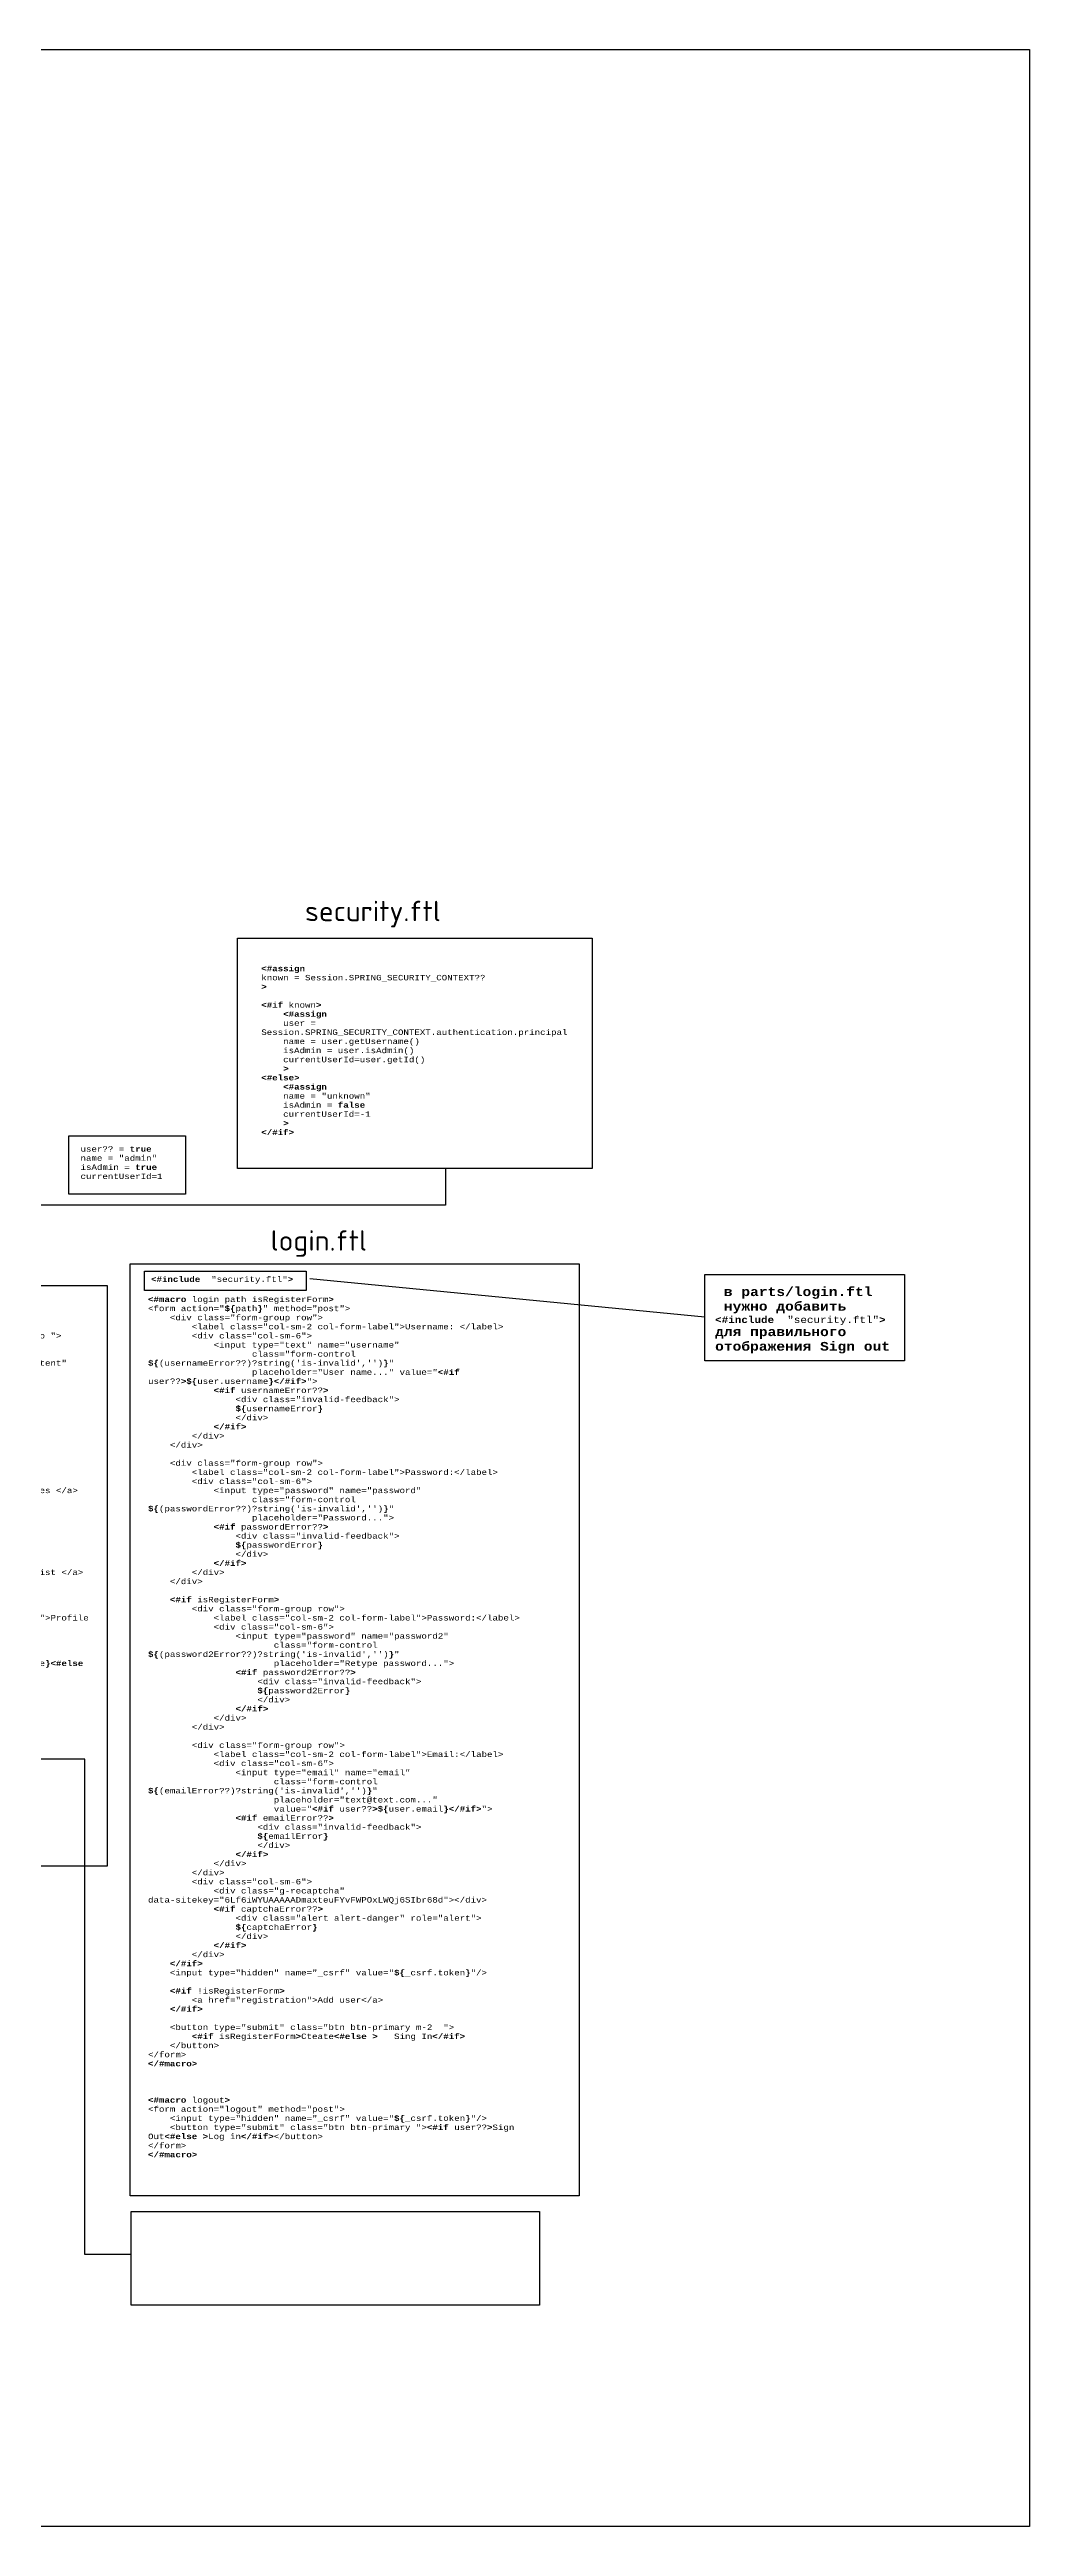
# Model space of a CAD drawing. Header units: millimetres. Extents: x 2495 to 4485, y 2746 to 3935.
# Drawn here: x 4149 to 4485, y 2746 to 3597 of the extents above; entities that cross this region are included whole.
import ezdxf

# ---------------------------------------------------------------- set-up
doc = ezdxf.new("R2010")
doc.units = ezdxf.units.MM
doc.styles.get("Standard").update_dxf_attribs({"font": 'arial.ttf'})

msp = doc.modelspace()

# ---------------------------------------------------------------- linework, layer by layer
at = {"color": 1, "lineweight": 30}
msp.add_line((4373.88, 3161.21), (4238.14, 3174.41), dxfattribs=at)
at = {"color": 4, "lineweight": 30}
msp.add_lwpolyline([(3550.68, 3596.7), (4485.44, 3596.7), (4485.44, 2745.81), (3550.68, 2745.81)], close=True, dxfattribs=at)
at = {"color": 2, "lineweight": 30}
for points in [[(4213.23, 3291.45), (4335.2, 3291.45), (4335.2, 3212.28), (4213.23, 3212.28)], [(4155.25, 3223.54), (4195.34, 3223.54), (4195.34, 3203.51), (4155.25, 3203.51)]]:
    msp.add_lwpolyline(points, close=True, dxfattribs=at)
msp.add_lwpolyline([(4284.74, 3212.28), (4284.74, 3199.75), (4071.55, 3199.75), (4071.55, 3170.08), (4068.53, 3175.63), (4071.55, 3170.08), (4074.88, 3175.36)], dxfattribs=at)
at = {"color": 6, "lineweight": 30}
for points in [[(4176.39, 3179.59), (4330.69, 3179.59), (4330.69, 2859.35), (4176.39, 2859.35)], [(4181.29, 3177), (4236.84, 3177), (4236.84, 3170.42), (4181.29, 3170.42)], [(4176.76, 2853.98), (4317.07, 2853.98), (4317.07, 2821.85), (4176.76, 2821.85)]]:
    msp.add_lwpolyline(points, close=True, dxfattribs=at)
at = {"color": 1, "lineweight": 30}
for points in [[(4373.88, 3175.89), (4442.5, 3175.89), (4442.5, 3146.25), (4373.88, 3146.25)], [(4033.96, 3172.14), (4168.41, 3172.14), (4168.41, 2972.68), (4033.96, 2972.68)]]:
    msp.add_lwpolyline(points, close=True, dxfattribs=at)
at = {"color": 6, "lineweight": 30}
msp.add_lwpolyline([(4176.76, 2839.23), (4160.79, 2839.23), (4160.79, 3009.39), (4160.79, 3009.39), (4160.79, 3009.39), (4094.58, 3009.39), (4103.69, 3011.49), (4094.58, 3009.39), (4103.15, 3006.91)], dxfattribs=at)

# ---------------------------------------------------------------- texts
at = {"attachment_point": 1}
for s, width, insert, char_height in [('{\\fISOCPEUR|b0|i0|c0|p34;security.ftl}', 101.5882, (4236.46, 3304.26), 7), ('{\\fCourier New|b1|i0|c204|p49;\\H0.75x;\\C23;\\c3307724;<#assign^J\\fCourier New|b0|i0|c204|p49;\\C9;\\c13023145;known = Session.SPRING_SECURITY_CONTEXT\\C153;\\c12293992;??^J\\fCourier New|b1|i0|c204|p49;\\C23;\\c3307724;>^J^J<#if \\fCourier New|b0|i0|c204|p49;\\C9;\\c13023145;known\\fCourier New|b1|i0|c204|p49;\\C23;\\c3307724;>^J    <#assign^J    \\fCourier New|b0|i0|c204|p49;\\C9;\\c13023145;user = Session.SPRING_SECURITY_CONTEXT.authentication.principal^J    name = user.getUsername()^J    isAdmin = user.isAdmin()^J    currentUserId=user.getId()^J    \\fCourier New|b1|i0|c204|p49;\\C23;\\c3307724;>^J<#else>^J    <#assign^J    \\fCourier New|b0|i0|c204|p49;\\C9;\\c13023145;name = \\C75;\\c5867370;"unknown"^J    \\C9;\\c13023145;isAdmin = \\fCourier New|b1|i0|c204|p49;\\C23;\\c3307724;false^J    \\fCourier New|b0|i0|c204|p49;\\C9;\\c13023145;currentUserId=-\\C153;\\c12293992;1^J    \\fCourier New|b1|i0|c204|p49;\\C23;\\c3307724;>^J</#if>}', 101.5882, (4221.43, 3281.94), 2.5), ('{\\fCourier New|b1|i0|c204|p49;\\H0.75x;\\C23;\\c3307724;    \\fCourier New|b0|i0|c204|p49;\\C9;\\c13023145;user\\fCourier New|b0|i0|c0|p49;??\\fCourier New|b0|i0|c204|p49; = \\fCourier New|b1|i0|c0|p49;\\C23;\\c3307724;true\\fCourier New|b0|i0|c0|p49;\\C9;\\c13023145;\\P\\fCourier New|b1|i0|c204|p49;\\C23;\\c3307724;    \\fCourier New|b0|i0|c204|p49;\\C9;\\c13023145;name = \\C75;\\c5867370;"\\fCourier New|b0|i0|c0|p49;admin\\fCourier New|b0|i0|c204|p49;"^J    \\C9;\\c13023145;isAdmin = \\fCourier New|b1|i0|c0|p49;\\C23;\\c3307724;true\\fCourier New|b1|i0|c204|p49;^J    \\fCourier New|b0|i0|c204|p49;\\C9;\\c13023145;currentUserId=\\C153;\\c12293992;1}', 48.321, (4151.79, 3219.95), 2.5), ('{\\fISOCPEUR|b0|i0|c0|p34;login.ftl}', 101.5882, (4224.64, 3191.08), 7), ('{\\fCourier New|b1|i0|c204|p49;\\H0.75x;\\C23;\\c3307724;<#include  \\fCourier New|b0|i0|c204|p49;\\C75;\\c5867370;"security.ftl"\\fCourier New|b1|i0|c204|p49;\\C23;\\c3307724;>}', 101.5882, (4183.55, 3175.21), 2.5), ('{\\fCourier New|b1|i0|c204|p49;\\H0.75x;\\C23;\\c3307724;<#include  \\fCourier New|b0|i0|c204|p49;\\C75;\\c5867370;"security.ftl"\\fCourier New|b1|i0|c204|p49;\\C23;\\c3307724;>\\fCourier New|b1|i0|c0|p49;\\P\\fCourier New|b1|i0|c204|p49;^J<#import \\fCourier New|b0|i0|c204|p49;\\C75;\\c5867370;"login.ftl" \\fCourier New|b1|i0|c204|p49;\\C23;\\c3307724;as \\fCourier New|b0|i0|c204|p49;\\C9;\\c13023145;l\\fCourier New|b1|i0|c204|p49;\\C23;\\c3307724;>^J^J\\fCourier New|b0|i0|c204|p49;\\C43;\\c6995944;<nav \\C9;\\c12237498;class=\\C73;\\c6406821;"navbar navbar-expand-lg navbar-light bg-info "\\C43;\\c6995944;>^J    <a \\C9;\\c12237498;class=\\C73;\\c6406821;" navbar-brand " \\C9;\\c12237498;href=\\C73;\\c6406821;"/"\\C43;\\c6995944;>\\C9;\\c13023145;WB\\C43;\\c6995944;</a>^J    <button \\C9;\\c12237498;class=\\C73;\\c6406821;"navbar-toggler" \\C9;\\c12237498;type=\\C73;\\c6406821;"button" \\C9;\\c12237498;data-toggle=\\C73;\\c6406821;"collapse" \\C9;\\c12237498;data-target=\\C73;\\c6406821;"#navbarSupportedContent"^J            \\C9;\\c12237498;aria-controls=\\C73;\\c6406821;"navbarSupportedContent" \\C9;\\c12237498;aria-expanded=\\C73;\\c6406821;"false" \\C9;\\c12237498;aria-label=\\C73;\\c6406821;"Toggle navigation"\\C43;\\c6995944;>^J        <span \\C9;\\c12237498;class=\\C73;\\c6406821;"navbar-toggler-icon"\\C43;\\c6995944;></span>^J    </button>^J^J    <div \\C9;\\c12237498;class=\\C73;\\c6406821;"collapse navbar-collapse" \\C9;\\c12237498;id=\\C73;\\c6406821;"navbarSupportedContent"\\C43;\\c6995944;>^J        <ul \\C9;\\c12237498;class=\\C73;\\c6406821;"navbar-nav mr-auto"\\C43;\\c6995944;>^J            <li \\C9;\\c12237498;class=\\C73;\\c6406821;"nav-item "\\C43;\\c6995944;>^J                <a \\C9;\\c12237498;class=\\C73;\\c6406821;"nav-link" \\C9;\\c12237498;href=\\C73;\\c6406821;"/"\\C43;\\c6995944;>\\C9;\\c13023145;Home \\C43;\\c6995944;</a>^J            </li>^J        \\fCourier New|b1|i0|c204|p49;\\C23;\\c3307724;<#if \\fCourier New|b0|i0|c204|p49;\\C9;\\c13023145;user\\C153;\\c12293992;??\\fCourier New|b1|i0|c204|p49;\\C23;\\c3307724;>^J            \\fCourier New|b0|i0|c204|p49;\\C43;\\c6995944;<li \\C9;\\c12237498;class=\\C73;\\c6406821;"nav-item "\\C43;\\c6995944;>^J                <a \\C9;\\c12237498;class=\\C73;\\c6406821;"nav-link" \\C9;\\c12237498;href=\\C73;\\c6406821;"/main"\\C43;\\c6995944;>\\C9;\\c13023145;Messages \\C43;\\c6995944;</a>^J            </li>^J            <li \\C9;\\c12237498;class=\\C73;\\c6406821;"nav-item "\\C43;\\c6995944;>^J                <a \\C9;\\c12237498;class=\\C73;\\c6406821;"nav-link" \\C9;\\c12237498;href=\\C73;\\c6406821;"/user-messages/\\fCourier New|b1|i0|c204|p49;\\C23;\\c3307724;$\\{\\fCourier New|b0|i0|c204|p49;\\C9;\\c13023145;currentUserId\\fCourier New|b1|i0|c204|p49;\\C23;\\c3307724;\\}\\fCourier New|b0|i0|c204|p49;\\C73;\\c6406821;"\\C43;\\c6995944;>\\C9;\\c13023145;My messages\\C43;\\c6995944;</a>^J            </li>^J        \\fCourier New|b1|i0|c204|p49;\\C23;\\c3307724;</#if>^J        <#if \\fCourier New|b0|i0|c204|p49;\\C9;\\c13023145;isAdmin\\fCourier New|b1|i0|c204|p49;\\C23;\\c3307724;>^J            \\fCourier New|b0|i0|c204|p49;\\C43;\\c6995944;<li \\C9;\\c12237498;class=\\C73;\\c6406821;"nav-item "\\C43;\\c6995944;>^J                <a \\C9;\\c12237498;class=\\C73;\\c6406821;"nav-link" \\C9;\\c12237498;href=\\C73;\\c6406821;"/user"\\C43;\\c6995944;>\\C9;\\c13023145;User list \\C43;\\c6995944;</a>^J            </li>^J        \\fCourier New|b1|i0|c204|p49;\\C23;\\c3307724;</#if>^J        <#if \\fCourier New|b0|i0|c204|p49;\\C9;\\c13023145;user\\C153;\\c12293992;??\\fCourier New|b1|i0|c204|p49;\\C23;\\c3307724;>^J            \\fCourier New|b0|i0|c204|p49;\\C43;\\c6995944;<li \\C9;\\c12237498;class=\\C73;\\c6406821;"nav-item "\\C43;\\c6995944;>^J                <a \\C9;\\c12237498;class=\\C73;\\c6406821;"nav-link" \\C9;\\c12237498;href=\\C73;\\c6406821;"/user/profile"\\C43;\\c6995944;>\\C9;\\c13023145;Profile \\C43;\\c6995944;</a>^J            </li>^J        \\fCourier New|b1|i0|c204|p49;\\C23;\\c3307724;</#if>^J        \\fCourier New|b0|i0|c204|p49;\\C43;\\c6995944;</ul>^J        <div \\C9;\\c12237498;class=\\C73;\\c6406821;"navbar-text mr-3"\\C43;\\c6995944;>\\fCourier New|b1|i0|c204|p49;\\C23;\\c3307724;<#if \\fCourier New|b0|i0|c204|p49;\\C9;\\c13023145;user\\C153;\\c12293992;??\\fCourier New|b1|i0|c204|p49;\\C23;\\c3307724;>$\\{\\fCourier New|b0|i0|c204|p49;\\C9;\\c13023145;name\\fCourier New|b1|i0|c204|p49;\\C23;\\c3307724;\\}<#else >\\fCourier New|b0|i0|c204|p49;\\C9;\\c13023145;Please, login\\fCourier New|b1|i0|c204|p49;\\C23;\\c3307724;</#if>\\fCourier New|b0|i0|c204|p49;\\C43;\\c6995944;</div>\\fCourier New|b0|i0|c0|p49;\\P\\fCourier New|b0|i0|c204|p49;^J    \\fCourier New|b1|i0|c204|p49;\\C23;\\c3307724;<@\\fCourier New|b0|i0|c204|p49;\\C9;\\c13023145;l.logout\\fCourier New|b1|i0|c204|p49;\\C23;\\c3307724;/>\\fCourier New|b1|i0|c0|p49;\\P\\fCourier New|b1|i0|c204|p49;^J    \\fCourier New|b0|i0|c204|p49;\\C43;\\c6995944;</div>^J</nav>}', 121.8235, (4041.88, 3168.3), 2.5), ('{\\fCourier New|b1|i0|c204|p49;\\H0.75x;\\C23;\\c3307724;<#macro \\fCourier New|b0|i0|c204|p49;\\C9;\\c13023145;login path isRegisterForm\\fCourier New|b1|i0|c204|p49;\\C23;\\c3307724;>^J\\fCourier New|b0|i0|c204|p49;\\C43;\\c6995944;<form \\C9;\\c12237498;action=\\C73;\\c6406821;"\\fCourier New|b1|i0|c204|p49;\\C23;\\c3307724;$\\{\\fCourier New|b0|i0|c204|p49;\\C9;\\c13023145;path\\fCourier New|b1|i0|c204|p49;\\C23;\\c3307724;\\}\\fCourier New|b0|i0|c204|p49;\\C73;\\c6406821;" \\C9;\\c12237498;method=\\C73;\\c6406821;"post"\\C43;\\c6995944;>^J    <div \\C9;\\c12237498;class=\\C73;\\c6406821;"form-group row"\\C43;\\c6995944;>^J        <label \\C9;\\c12237498;class=\\C73;\\c6406821;"col-sm-2 col-form-label"\\C43;\\c6995944;>\\C9;\\c13023145;Username: \\C43;\\c6995944;</label>^J        <div \\C9;\\c12237498;class=\\C73;\\c6406821;"col-sm-6"\\C43;\\c6995944;>^J            <input \\C9;\\c12237498;type=\\C73;\\c6406821;"text" \\C9;\\c12237498;name=\\C73;\\c6406821;"username"^J                   \\C9;\\c12237498;class=\\C73;\\c6406821;"form-control \\fCourier New|b1|i0|c204|p49;\\C23;\\c3307724;$\\{\\fCourier New|b0|i0|c204|p49;\\C9;\\c13023145;(usernameError\\C153;\\c12293992;??\\C9;\\c13023145;)\\C153;\\c12293992;?\\C9;\\c13023145;string(\\C75;\\c5867370;\'is-invalid\'\\C23;\\c3307724;,\\C75;\\c5867370;\'\'\\C9;\\c13023145;)\\fCourier New|b1|i0|c204|p49;\\C23;\\c3307724;\\}\\fCourier New|b0|i0|c204|p49;\\C73;\\c6406821;"^J                   \\C9;\\c12237498;placeholder=\\C73;\\c6406821;"User name..." \\C9;\\c12237498;value=\\C73;\\c6406821;"\\fCourier New|b1|i0|c204|p49;\\C23;\\c3307724;<#if \\fCourier New|b0|i0|c204|p49;\\C9;\\c13023145;user\\C153;\\c12293992;??\\fCourier New|b1|i0|c204|p49;\\C23;\\c3307724;>$\\{\\fCourier New|b0|i0|c204|p49;\\C9;\\c13023145;user.username\\fCourier New|b1|i0|c204|p49;\\C23;\\c3307724;\\}</#if>\\fCourier New|b0|i0|c204|p49;\\C73;\\c6406821;"\\C43;\\c6995944;>^J            \\fCourier New|b1|i0|c204|p49;\\C23;\\c3307724;<#if \\fCourier New|b0|i0|c204|p49;\\C9;\\c13023145;usernameError\\C153;\\c12293992;??\\fCourier New|b1|i0|c204|p49;\\C23;\\c3307724;>^J                \\fCourier New|b0|i0|c204|p49;\\C43;\\c6995944;<div \\C9;\\c12237498;class=\\C73;\\c6406821;"invalid-feedback"\\C43;\\c6995944;>^J                \\fCourier New|b1|i0|c204|p49;\\C23;\\c3307724;$\\{\\fCourier New|b0|i0|c204|p49;\\C9;\\c13023145;usernameError\\fCourier New|b1|i0|c204|p49;\\C23;\\c3307724;\\}^J                \\fCourier New|b0|i0|c204|p49;\\C43;\\c6995944;</div>^J            \\fCourier New|b1|i0|c204|p49;\\C23;\\c3307724;</#if>^J        \\fCourier New|b0|i0|c204|p49;\\C43;\\c6995944;</div>^J    </div>^J^J    <div \\C9;\\c12237498;class=\\C73;\\c6406821;"form-group row"\\C43;\\c6995944;>^J        <label \\C9;\\c12237498;class=\\C73;\\c6406821;"col-sm-2 col-form-label"\\C43;\\c6995944;>\\C9;\\c13023145;Password:\\C43;\\c6995944;</label>^J        <div \\C9;\\c12237498;class=\\C73;\\c6406821;"col-sm-6"\\C43;\\c6995944;>^J            <input \\C9;\\c12237498;type=\\C73;\\c6406821;"password" \\C9;\\c12237498;name=\\C73;\\c6406821;"password"^J                   \\C9;\\c12237498;class=\\C73;\\c6406821;"form-control \\fCourier New|b1|i0|c204|p49;\\C23;\\c3307724;$\\{\\fCourier New|b0|i0|c204|p49;\\C9;\\c13023145;(passwordError\\C153;\\c12293992;??\\C9;\\c13023145;)\\C153;\\c12293992;?\\C9;\\c13023145;string(\\C75;\\c5867370;\'is-invalid\'\\C23;\\c3307724;,\\C75;\\c5867370;\'\'\\C9;\\c13023145;)\\fCourier New|b1|i0|c204|p49;\\C23;\\c3307724;\\}\\fCourier New|b0|i0|c204|p49;\\C73;\\c6406821;"^J                   \\C9;\\c12237498;placeholder=\\C73;\\c6406821;"Password..."\\C43;\\c6995944;>^J            \\fCourier New|b1|i0|c204|p49;\\C23;\\c3307724;<#if \\fCourier New|b0|i0|c204|p49;\\C9;\\c13023145;passwordError\\C153;\\c12293992;??\\fCourier New|b1|i0|c204|p49;\\C23;\\c3307724;>^J                \\fCourier New|b0|i0|c204|p49;\\C43;\\c6995944;<div \\C9;\\c12237498;class=\\C73;\\c6406821;"invalid-feedback"\\C43;\\c6995944;>^J                \\fCourier New|b1|i0|c204|p49;\\C23;\\c3307724;$\\{\\fCourier New|b0|i0|c204|p49;\\C9;\\c13023145;passwordError\\fCourier New|b1|i0|c204|p49;\\C23;\\c3307724;\\}^J                \\fCourier New|b0|i0|c204|p49;\\C43;\\c6995944;</div>^J            \\fCourier New|b1|i0|c204|p49;\\C23;\\c3307724;</#if>^J        \\fCourier New|b0|i0|c204|p49;\\C43;\\c6995944;</div>^J    </div>^J^J    \\fCourier New|b1|i0|c204|p49;\\C23;\\c3307724;<#if \\fCourier New|b0|i0|c204|p49;\\C9;\\c13023145;isRegisterForm\\fCourier New|b1|i0|c204|p49;\\C23;\\c3307724;>^J        \\fCourier New|b0|i0|c204|p49;\\C43;\\c6995944;<div \\C9;\\c12237498;class=\\C73;\\c6406821;"form-group row"\\C43;\\c6995944;>^J            <label \\C9;\\c12237498;class=\\C73;\\c6406821;"col-sm-2 col-form-label"\\C43;\\c6995944;>\\C9;\\c13023145;Password:\\C43;\\c6995944;</label>^J            <div \\C9;\\c12237498;class=\\C73;\\c6406821;"col-sm-6"\\C43;\\c6995944;>^J                <input \\C9;\\c12237498;type=\\C73;\\c6406821;"password" \\C9;\\c12237498;name=\\C73;\\c6406821;"password2"^J                       \\C9;\\c12237498;class=\\C73;\\c6406821;"form-control \\fCourier New|b1|i0|c204|p49;\\C23;\\c3307724;$\\{\\fCourier New|b0|i0|c204|p49;\\C9;\\c13023145;(password2Error\\C153;\\c12293992;??\\C9;\\c13023145;)\\C153;\\c12293992;?\\C9;\\c13023145;string(\\C75;\\c5867370;\'is-invalid\'\\C23;\\c3307724;,\\C75;\\c5867370;\'\'\\C9;\\c13023145;)\\fCourier New|b1|i0|c204|p49;\\C23;\\c3307724;\\}\\fCourier New|b0|i0|c204|p49;\\C73;\\c6406821;"^J                       \\C9;\\c12237498;placeholder=\\C73;\\c6406821;"Retype password..."\\C43;\\c6995944;>^J                \\fCourier New|b1|i0|c204|p49;\\C23;\\c3307724;<#if \\fCourier New|b0|i0|c204|p49;\\C9;\\c13023145;password2Error\\C153;\\c12293992;??\\fCourier New|b1|i0|c204|p49;\\C23;\\c3307724;>^J                    \\fCourier New|b0|i0|c204|p49;\\C43;\\c6995944;<div \\C9;\\c12237498;class=\\C73;\\c6406821;"invalid-feedback"\\C43;\\c6995944;>^J                    \\fCourier New|b1|i0|c204|p49;\\C23;\\c3307724;$\\{\\fCourier New|b0|i0|c204|p49;\\C9;\\c13023145;password2Error\\fCourier New|b1|i0|c204|p49;\\C23;\\c3307724;\\}^J                    \\fCourier New|b0|i0|c204|p49;\\C43;\\c6995944;</div>^J                \\fCourier New|b1|i0|c204|p49;\\C23;\\c3307724;</#if>^J            \\fCourier New|b0|i0|c204|p49;\\C43;\\c6995944;</div>^J        </div>^J^J        <div \\C9;\\c12237498;class=\\C73;\\c6406821;"form-group row"\\C43;\\c6995944;>^J            <label \\C9;\\c12237498;class=\\C73;\\c6406821;"col-sm-2 col-form-label"\\C43;\\c6995944;>\\C9;\\c13023145;Email:\\C43;\\c6995944;</label>^J            <div \\C9;\\c12237498;class=\\C73;\\c6406821;"col-sm-6"\\C43;\\c6995944;>^J                <input \\C9;\\c12237498;type=\\C73;\\c6406821;"email" \\C9;\\c12237498;name=\\C73;\\c6406821;"email"^J                       \\C9;\\c12237498;class=\\C73;\\c6406821;"form-control \\fCourier New|b1|i0|c204|p49;\\C23;\\c3307724;$\\{\\fCourier New|b0|i0|c204|p49;\\C9;\\c13023145;(emailError\\C153;\\c12293992;??\\C9;\\c13023145;)\\C153;\\c12293992;?\\C9;\\c13023145;string(\\C75;\\c5867370;\'is-invalid\'\\C23;\\c3307724;,\\C75;\\c5867370;\'\'\\C9;\\c13023145;)\\fCourier New|b1|i0|c204|p49;\\C23;\\c3307724;\\}\\fCourier New|b0|i0|c204|p49;\\C73;\\c6406821;"^J                       \\C9;\\c12237498;placeholder=\\C73;\\c6406821;"text@text.com..."^J                       \\C9;\\c12237498;value=\\C73;\\c6406821;"\\fCourier New|b1|i0|c204|p49;\\C23;\\c3307724;<#if \\fCourier New|b0|i0|c204|p49;\\C9;\\c13023145;user\\C153;\\c12293992;??\\fCourier New|b1|i0|c204|p49;\\C23;\\c3307724;>$\\{\\fCourier New|b0|i0|c204|p49;\\C9;\\c13023145;user.email\\fCourier New|b1|i0|c204|p49;\\C23;\\c3307724;\\}</#if>\\fCourier New|b0|i0|c204|p49;\\C73;\\c6406821;"\\C43;\\c6995944;>^J                \\fCourier New|b1|i0|c204|p49;\\C23;\\c3307724;<#if \\fCourier New|b0|i0|c204|p49;\\C9;\\c13023145;emailError\\C153;\\c12293992;??\\fCourier New|b1|i0|c204|p49;\\C23;\\c3307724;>^J                    \\fCourier New|b0|i0|c204|p49;\\C43;\\c6995944;<div \\C9;\\c12237498;class=\\C73;\\c6406821;"invalid-feedback"\\C43;\\c6995944;>^J                    \\fCourier New|b1|i0|c204|p49;\\C23;\\c3307724;$\\{\\fCourier New|b0|i0|c204|p49;\\C9;\\c13023145;emailError\\fCourier New|b1|i0|c204|p49;\\C23;\\c3307724;\\}^J                    \\fCourier New|b0|i0|c204|p49;\\C43;\\c6995944;</div>^J                \\fCourier New|b1|i0|c204|p49;\\C23;\\c3307724;</#if>^J            \\fCourier New|b0|i0|c204|p49;\\C43;\\c6995944;</div>^J        </div>^J        <div \\C9;\\c12237498;class=\\C73;\\c6406821;"col-sm-6"\\C43;\\c6995944;>^J            <div \\C9;\\c12237498;class=\\C73;\\c6406821;"g-recaptcha" \\C9;\\c12237498;data-sitekey=\\C73;\\c6406821;"6Lf6iWYUAAAAADmaxteuFYvFWPOxLWQj6SIbr68d"\\C43;\\c6995944;></div>^J            \\fCourier New|b1|i0|c204|p49;\\C23;\\c3307724;<#if \\fCourier New|b0|i0|c204|p49;\\C9;\\c13023145;captchaError\\C153;\\c12293992;??\\fCourier New|b1|i0|c204|p49;\\C23;\\c3307724;>^J                \\fCourier New|b0|i0|c204|p49;\\C43;\\c6995944;<div \\C9;\\c12237498;class=\\C73;\\c6406821;"alert alert-danger" \\C9;\\c12237498;role=\\C73;\\c6406821;"alert"\\C43;\\c6995944;>^J                \\fCourier New|b1|i0|c204|p49;\\C23;\\c3307724;$\\{\\fCourier New|b0|i0|c204|p49;\\C9;\\c13023145;captchaError\\fCourier New|b1|i0|c204|p49;\\C23;\\c3307724;\\}^J                \\fCourier New|b0|i0|c204|p49;\\C43;\\c6995944;</div>^J            \\fCourier New|b1|i0|c204|p49;\\C23;\\c3307724;</#if>^J        \\fCourier New|b0|i0|c204|p49;\\C43;\\c6995944;</div>^J    \\fCourier New|b1|i0|c204|p49;\\C23;\\c3307724;</#if>^J    \\fCourier New|b0|i0|c204|p49;\\C43;\\c6995944;<input \\C9;\\c12237498;type=\\C73;\\c6406821;"hidden" \\C9;\\c12237498;name=\\C73;\\c6406821;"_csrf" \\C9;\\c12237498;value=\\C73;\\c6406821;"\\fCourier New|b1|i0|c204|p49;\\C23;\\c3307724;$\\{\\fCourier New|b0|i0|c204|p49;\\C9;\\c13023145;_csrf.token\\fCourier New|b1|i0|c204|p49;\\C23;\\c3307724;\\}\\fCourier New|b0|i0|c204|p49;\\C73;\\c6406821;"\\C43;\\c6995944;/>^J^J    \\fCourier New|b1|i0|c204|p49;\\C23;\\c3307724;<#if \\fCourier New|b0|i0|c204|p49;\\C153;\\c12293992;!\\C9;\\c13023145;isRegisterForm\\fCourier New|b1|i0|c204|p49;\\C23;\\c3307724;>^J        \\fCourier New|b0|i0|c204|p49;\\C43;\\c6995944;<a \\C9;\\c12237498;href=\\C73;\\c6406821;"registration"\\C43;\\c6995944;>\\C9;\\c13023145;Add user\\C43;\\c6995944;</a>^J    \\fCourier New|b1|i0|c204|p49;\\C23;\\c3307724;</#if>^J^J    \\fCourier New|b0|i0|c204|p49;\\C43;\\c6995944;<button \\C9;\\c12237498;type=\\C73;\\c6406821;"submit" \\C9;\\c12237498;class=\\C73;\\c6406821;"btn btn-primary m-2  "\\C43;\\c6995944;>^J        \\fCourier New|b1|i0|c204|p49;\\C23;\\c3307724;<#if \\fCourier New|b0|i0|c204|p49;\\C9;\\c13023145;isRegisterForm\\fCourier New|b1|i0|c204|p49;\\C23;\\c3307724;>\\fCourier New|b0|i0|c204|p49;\\C9;\\c13023145;Cteate\\fCourier New|b1|i0|c204|p49;\\C23;\\c3307724;<#else >   \\fCourier New|b0|i0|c204|p49;\\C9;\\c13023145;Sing In\\fCourier New|b1|i0|c204|p49;\\C23;\\c3307724;</#if>^J    \\fCourier New|b0|i0|c204|p49;\\C43;\\c6995944;</button>^J</form>^J\\fCourier New|b1|i0|c204|p49;\\C23;\\c3307724;</#macro>\\fCourier New|b1|i0|c0|p49;\\P\\P\\fCourier New|b1|i0|c204|p49;^J^J<#macro \\fCourier New|b0|i0|c204|p49;\\C9;\\c13023145;logout\\fCourier New|b1|i0|c204|p49;\\C23;\\c3307724;>^J\\fCourier New|b0|i0|c204|p49;\\C43;\\c6995944;<form \\C9;\\c12237498;action=\\C73;\\c6406821;"logout" \\C9;\\c12237498;method=\\C73;\\c6406821;"post"\\C43;\\c6995944;>^J    <input \\C9;\\c12237498;type=\\C73;\\c6406821;"hidden" \\C9;\\c12237498;name=\\C73;\\c6406821;"_csrf" \\C9;\\c12237498;value=\\C73;\\c6406821;"\\fCourier New|b1|i0|c204|p49;\\C23;\\c3307724;$\\{\\fCourier New|b0|i0|c204|p49;\\C9;\\c13023145;_csrf.token\\fCourier New|b1|i0|c204|p49;\\C23;\\c3307724;\\}\\fCourier New|b0|i0|c204|p49;\\C73;\\c6406821;"\\C43;\\c6995944;/>^J    <button \\C9;\\c12237498;type=\\C73;\\c6406821;"submit" \\C9;\\c12237498;class=\\C73;\\c6406821;"btn btn-primary "\\C43;\\c6995944;>\\fCourier New|b1|i0|c204|p49;\\C23;\\c3307724;<#if \\fCourier New|b0|i0|c204|p49;\\C9;\\c13023145;user\\C153;\\c12293992;??\\fCourier New|b1|i0|c204|p49;\\C23;\\c3307724;>\\fCourier New|b0|i0|c204|p49;\\C9;\\c13023145;Sign Out\\fCourier New|b1|i0|c204|p49;\\C23;\\c3307724;<#else >\\fCourier New|b0|i0|c204|p49;\\C9;\\c13023145;Log in\\fCourier New|b1|i0|c204|p49;\\C23;\\c3307724;</#if>\\fCourier New|b0|i0|c204|p49;\\C43;\\c6995944;</button>^J</form>^J\\fCourier New|b1|i0|c204|p49;\\C23;\\c3307724;</#macro>}', 135.455, (4182.51, 3168.3), 2.5), ('{\\fCourier New|b1|i0|c204|p49;\\C1; в \\fCourier New|b1|i0|c0|p49;parts/\\C3;login.ftl\\P\\C1; \\fCourier New|b1|i0|c204|p49;нужно добавить \\fCourier New|b1|i0|c0|p49; \\fCourier New|b1|i0|c204|p49;\\H0.75x;\\C23;\\c3307724;<#include  \\fCourier New|b0|i0|c204|p49;\\C75;\\c5867370;"security.ftl"\\fCourier New|b1|i0|c204|p49;\\C23;\\c3307724;>\\H1.3333x;\\C1; \\Pдля правильного отображения\\fCourier New|b1|i0|c0|p49; Sign out }', 62.2816, (4377.39, 3171.48), 3)]:
    msp.add_mtext_dynamic_manual_height_columns(s, width=width, gutter_width=12.5, heights=[0], dxfattribs=dict(at, insert=insert, char_height=char_height))

doc.saveas('drawing.dxf')
